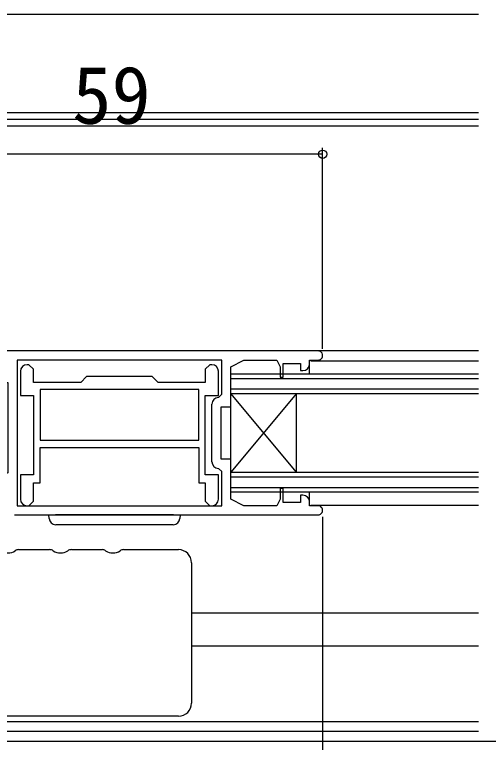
# Model space of a CAD drawing. Units: millimetres, scale not verified. Extents: x -525 to 525, y -782 to 777.
# Drawn here: x 28.5 to 100.8, y 128.5 to 239.5 of the extents above; entities that cross this region are included whole.
import ezdxf
from ezdxf.enums import TextEntityAlignment as Align

# ---------------------------------------------------------------- set-up
doc = ezdxf.new("R2010")
doc.units = ezdxf.units.MM
doc.header["$LTSCALE"] = 4
for name, color, linetype in [('0-2_YKK_11', 7, 'Continuous'), ('0-4_YKK_12', 2, 'Continuous'), ('0-5_YKK_13', 4, 'Continuous'), ('0-7_YKK_D', 6, 'Continuous')]:
    doc.layers.add(name, color=color, linetype=linetype)
doc.styles.add('ＭＳ ゴシック', font='')
doc.styles.get('ＭＳ ゴシック').set_extended_font_data('MS Gothic')

msp = doc.modelspace()

# ---------------------------------------------------------------- linework, layer by layer
at = {"layer": '0-2_YKK_11'}
for p, q in [((58.599, 171.3), (58.599, 180.1)), ((28.499, 163.2), (74.799, 163.2)), ((25.544, 128.702), (298.499, 128.7))]:
    msp.add_line(p, q, dxfattribs=at)
for points in [[(74.799, 188.2), (17.499, 188.2), (16.499, 187.2), (16.499, 184.1), (18.299, 182.3), (18.899, 182.3), (18.899, 183.4), (27.499, 183.4), (27.499, 169.6), (25.499, 168.6), (18.899, 168.6), (18.899, 169.7), (18.299, 169.7), (17.499, 168.9), (17.499, 168.2)], [(60.099, 186.8), (28.899, 186.8), (28.899, 164.6), (60.099, 164.6), (60.099, 169.8), (59.599, 170.3)], [(59.599, 181.1), (60.099, 181.6), (60.099, 186.8)], [(72.499, 166.2), (72.099, 166.2), (72.099, 165.1), (69.499, 165.1), (69.499, 167.2), (68.999, 167.2), (68.999, 165.6), (68.499, 164.6), (63.499, 164.6), (61.499, 165.6), (61.499, 171.7), (59.999, 171.7), (59.999, 179.7), (61.499, 179.7), (61.499, 185.8), (63.499, 186.8), (68.499, 186.8), (68.999, 185.8), (68.999, 184.2), (69.499, 184.2), (69.499, 186.3), (72.099, 186.3), (72.099, 185.2), (72.499, 185.2)], [(73.499, 186.2), (73.499, 186.8), (74.799, 186.8)], [(58.599, 186.1), (58.299, 186.1), (57.599, 185.4), (57.599, 183.4), (50.399, 183.4), (49.499, 184.3), (39.499, 184.3), (38.599, 183.4), (31.399, 183.4), (31.399, 185.4), (30.699, 186.1), (30.399, 186.1)], [(29.399, 185.1), (29.399, 181.4), (31.399, 181.4), (31.399, 169.3), (29.399, 169.3), (29.399, 165.6)], [(59.599, 165.6), (59.599, 169.3), (57.599, 169.3), (57.599, 181.4), (59.599, 181.4), (59.599, 185.1)], [(30.399, 164.6), (30.699, 164.6), (31.399, 165.3), (31.399, 168.1), (32.399, 168.1), (32.399, 173.5)], [(32.399, 173.5), (56.599, 173.5), (56.599, 168.1), (57.599, 168.1), (57.599, 165.3), (58.299, 164.6), (58.599, 164.6)], [(74.799, 164.6), (73.499, 164.6), (73.499, 165.2)]]:
    msp.add_lwpolyline(points, dxfattribs=at)
msp.add_lwpolyline([(56.599, 182.3), (32.399, 182.3), (32.399, 174.6), (56.599, 174.6)], close=True, dxfattribs=at)
for centre, radius, start, end in [((74.799, 187.5), 0.7, 269.99999, 90.00001), ((30.399, 185.1), 1, 90.00001, 179.99999), ((58.599, 185.1), 1, 0.00001, 89.99999), ((72.499, 186.2), 1, 270.00001, 359.99999), ((59.599, 180.1), 1, 90.00001, 179.99999), ((59.599, 171.3), 1, 180.00001, 269.99999), ((30.399, 165.6), 1, 180.00001, 269.99999), ((58.599, 165.6), 1, 270.00001, 359.99999), ((72.499, 165.2), 1, 0.00001, 89.99999), ((74.799, 163.9), 0.7, 269.99999, 90.00001)]:
    msp.add_arc(centre, radius, start, end, dxfattribs=at)
at = {"layer": '0-4_YKK_12'}
for p, q in [((99.298, 239.5), (12.003, 239.5)), ((99.298, 224.5), (16.003, 224.5)), ((99.298, 223.5), (16.003, 223.5)), ((99.298, 222.5), (9.503, 222.5)), ((99.298, 188.2), (15.501, 188.2)), ((73.699, 186.7), (99.298, 186.7)), ((73.499, 184.7), (73.499, 186.173)), ((61.499, 184.7), (99.298, 184.7)), ((61.499, 166.7), (61.499, 184.7)), ((61.499, 184), (99.298, 184)), ((61.499, 182.4), (99.298, 182.4)), ((61.499, 181.7), (99.298, 181.7)), ((71.499, 169.7), (61.499, 181.7)), ((71.499, 181.7), (61.499, 169.7)), ((71.499, 169.7), (71.499, 181.7)), ((61.499, 169.7), (99.298, 169.7)), ((61.499, 169), (99.298, 169)), ((61.499, 167.4), (99.298, 167.4)), ((61.499, 166.7), (99.298, 166.7)), ((73.499, 165.1), (73.499, 166.7)), ((73.699, 164.7), (99.298, 164.7)), ((99.298, 148.2), (55.501, 148.2)), ((99.298, 143.2), (55.501, 143.2)), ((15.501, 131.7), (99.298, 131.7)), ((15.741, 130.2), (99.298, 130.2))]:
    msp.add_line(p, q, dxfattribs=at)
at = {"layer": '0-5_YKK_13'}
for p, q in [((52.751, 163.2), (34.747, 163.2)), ((52.751, 163.2), (53.749, 163.2)), ((53.749, 163.2), (53.715, 162.639)), ((52.717, 161.7), (34.782, 161.7)), ((29.172, 157.9), (33.83, 157.9)), ((37.172, 157.9), (41.83, 157.9)), ((45.172, 157.9), (53.501, 157.9)), ((55.501, 155.9), (55.501, 151.923)), ((55.501, 151.923), (55.501, 138.477)), ((55.501, 138.477), (55.501, 134.5)), ((53.501, 132.5), (17.501, 132.5))]:
    msp.add_line(p, q, dxfattribs=at)
msp.add_lwpolyline([(33.784, 162.639), (33.749, 163.2), (34.747, 163.2)], dxfattribs=at)
for centre, radius, start, end in [((34.782, 162.7), 1, 183.5, 270), ((52.717, 162.7), 1, 270, 356.5), ((27.501, 159.4), 2, 236.44269, 303.55731), ((29.159, 156.9), 1, 90, 123.55731), ((33.843, 156.9), 1, 56.44269, 90), ((35.501, 159.4), 2, 236.44269, 303.55731), ((37.159, 156.9), 1, 90, 123.55731), ((41.843, 156.9), 1, 56.44269, 90), ((43.501, 159.4), 2, 236.44269, 303.55731), ((45.159, 156.9), 1, 90, 123.55731), ((53.501, 155.9), 2, 0, 90), ((53.501, 134.5), 2, 270, 0)]:
    msp.add_arc(centre, radius, start, end, dxfattribs=at)
at = {"layer": '0-7_YKK_D'}
for p, q in [((75.499, 188.5), (75.499, 219.2)), ((75.499, 218.2), (16.499, 218.2)), ((75.499, 162.9), (75.499, 63.006)), ((26.501, 128.7), (222.499, 128.7)), ((26.501, 128.7), (202.499, 128.7))]:
    msp.add_line(p, q, dxfattribs=at)
msp.add_circle((75.499, 218.2), 0.637, dxfattribs=at)

# ---------------------------------------------------------------- texts
at = {"layer": '0-7_YKK_D', "style": 'ＭＳ ゴシック'}
msp.add_text('59', height=8.798, dxfattribs=at).set_placement((37.306, 220.2), align=Align.BOTTOM_LEFT)

doc.saveas('drawing.dxf')
